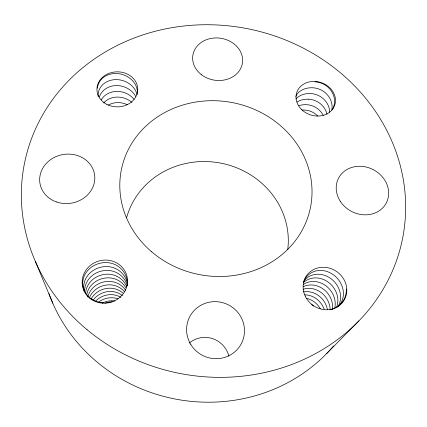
<?xml version="1.0" encoding="UTF-8"?>
<svg xmlns="http://www.w3.org/2000/svg" width="427" height="427" viewBox="0 0 427 427"><rect width="100%" height="100%" fill="white"/><g stroke="black" fill="none" stroke-linecap="round" stroke-linejoin="round"><path stroke-width="0.64" d="M326.687 353.519L358.931 320.858M35.324 261.329L52.772 303.191M126.573 217.866A82.304 76.871 11 0 1 221.069 163.189A82.304 76.871 11 0 1 287.745 249.587M333.583 345.918A164.368 153.907 11 0 1 176.783 399.325A164.368 153.907 11 0 1 48.993 293.611M189.193 343.121A24.606 24.312 44.9 0 1 228.851 356.091M105.149 303.133A19.29 18.494 -22.3 0 1 112.189 301.846M308.588 99.181A18.921 17.491 24.5 0 1 327.002 114.319M314.971 81.819A19.679 18.078 24 0 1 332.339 109.68M297.032 102.016A19.087 14.828 14.6 0 1 308.588 99.176M331.838 110.043A19.423 17.881 24.2 0 0 312.788 87.759A19.599 15.068 14.5 0 0 295.794 96.443M329.719 112.226A19.167 17.683 24.3 0 0 310.659 93.545A19.338 14.945 14.6 0 0 295.922 98.973M298.889 105.709A18.841 14.705 14.6 0 1 306.57 104.674A18.681 17.304 24.6 0 1 323.25 115.418M317.816 116.059A18.446 17.117 24.8 0 0 304.595 110.033A18.601 14.587 14.7 0 0 302.343 110.043M101.279 99.843A19.407 16.68 15.7 0 1 134.035 99.294M99.39 96.993A19.669 16.845 15.7 0 1 116.304 85.581A19.669 16.845 15.7 0 1 135.727 96.422M97.425 88.234A20.218 17.187 15.7 0 1 118.509 73.647A20.218 17.187 15.7 0 1 137.382 93.123M137.136 94.741A19.941 17.011 15.7 0 0 116.459 79.609A19.941 17.011 15.7 0 0 98.119 94.255A19.888 16.909 -16.6 0 0 98.114 96.39M103.718 102.891A19.151 16.514 15.7 0 1 131.863 102.395M108.426 105.037A18.9 16.354 15.7 0 1 127.262 104.684M98.621 302.092A19.466 17.806 -11.1 0 1 112.055 297.742A19.45 18.996 -39.7 0 1 117.895 298.857M93.123 300.224A19.994 18.212 -10.6 0 1 111.079 291.454A19.957 19.482 -37.3 0 1 122.384 295.527M120.745 297.304A19.701 19.236 -38.5 0 0 111.575 294.641A19.727 18.003 -10.9 0 0 95.333 301.467M102.234 303.159A19.215 17.608 -11.4 0 1 112.531 300.763A19.21 18.756 -40.8 0 1 114.879 300.987M84.674 291.54A21.756 19.546 -9.2 0 1 107.796 270.419A21.66 21.104 -30.1 0 1 127.315 285.594M103.515 302.727A22.412 20.032 -8.7 0 1 82.758 281.953A22.412 20.032 -8.7 0 1 106.574 262.568A22.295 21.708 -27.7 0 1 127.438 283.101M85.587 293.835A21.441 19.311 -9.4 0 1 108.383 274.177A21.355 20.822 -31.3 0 1 126.766 286.682M127.433 284.926A22.295 21.708 -27.7 0 1 127.369 285.839M127.481 284.12A21.974 21.403 -28.9 0 0 107.193 266.555A22.076 19.786 -9 0 0 84.29 291.62M89.334 298.041A20.544 18.639 -10.1 0 1 110.043 284.825A20.491 20 -35 0 1 124.374 291.572M86.708 294.86A21.131 19.082 -9.7 0 1 108.954 277.828A21.056 20.539 -32.5 0 1 125.928 287.867M125.575 290.211A20.768 20.266 -33.7 0 0 109.504 281.377A20.838 18.857 -9.9 0 0 87.807 297.043M91.116 299.092A20.266 18.42 -10.4 0 1 110.566 288.188A20.218 19.738 -36.2 0 1 122.971 293.093M306.25 298.302A19.642 17.624 51.7 0 1 320.303 308.737M311.705 304.574A19.391 17.427 52 0 1 313.583 306.052M304.387 280.368A21.606 19.135 49.3 0 1 326.345 275.986A21.606 19.135 49.3 0 1 340.591 296.034A21.419 20.288 18.5 0 1 337.853 307.04M303.613 281.932A21.921 19.37 48.9 0 1 325.801 271.14A21.921 19.37 48.9 0 1 343.399 292.554A21.74 20.544 18.2 0 1 339.15 305.839M336.77 306.864A21.104 20.037 18.7 0 0 337.858 299.423A21.302 18.9 49.6 0 0 325.011 280.187A21.302 18.9 49.6 0 0 303.805 282.29M303.469 284.393A21.003 18.676 50 0 1 323.687 284.334A21.003 18.676 50 0 1 335.206 302.711A20.806 19.786 19 0 1 334.805 307.67M346.292 288.967A22.071 20.811 17.9 0 1 329.927 309.799M303.346 289.196A20.437 18.244 50.6 0 1 330.114 309.02M303.48 291.913A20.165 18.035 51 0 1 327.402 309.639M303.325 286.688A20.715 18.457 50.3 0 1 332.622 305.908A20.512 19.546 19.3 0 1 332.441 309.596M304.851 294.822A19.898 17.827 51.3 0 1 324.104 309.1M87.108 329.729A192.748 175.662 11 0 0 402.042 241.079A192.748 175.662 11 0 0 151.35 32.324A192.748 175.662 11 0 0 87.108 329.729M151.174 251.396A96.427 87.572 11 0 0 309.81 210.484A96.427 87.572 11 0 0 186.764 103.926A96.427 87.572 11 0 0 151.174 251.396M190.869 344.594A29.1 28.374 27 0 0 240.999 344.263A29.1 28.374 27 0 0 214.754 301.643A29.1 28.374 27 0 0 190.869 344.594M340.202 201.154A26.906 23.544 27.3 0 0 385.608 204.197A26.906 23.544 27.3 0 0 361.472 166.338A26.906 23.544 27.3 0 0 340.202 201.154M201.411 74.682A25.086 21.195 9 0 0 242.21 64.183A25.086 21.195 9 0 0 209.267 38.804A25.086 21.195 9 0 0 201.411 74.682M56.433 201.939A27.664 24.665 -9.1 0 0 94.629 174.969A27.664 24.665 -9.1 0 0 50.653 159.613A27.664 24.665 -9.1 0 0 56.433 201.939M98.295 302.46A22.775 21.483 -14.9 0 0 126.931 276.088A22.775 21.483 -14.9 0 0 89.296 266.352A22.775 21.483 -14.9 0 0 98.295 302.46M106.894 104.396A20.411 17.518 -0.1 0 0 137.756 89.585A20.411 17.518 -0.1 0 0 107.401 74.052A20.411 17.518 -0.1 0 0 106.894 104.396M301.382 109.323A20 17.005 18.2 0 0 334.651 105.314A20 17.005 18.2 0 0 311.256 81.573A20 17.005 18.2 0 0 301.382 109.323M305.225 296.114A22.439 20.629 35.3 0 0 342.95 301.921A22.439 20.629 35.3 0 0 326.682 267.537A22.439 20.629 35.3 0 0 305.225 296.114"/></g></svg>
